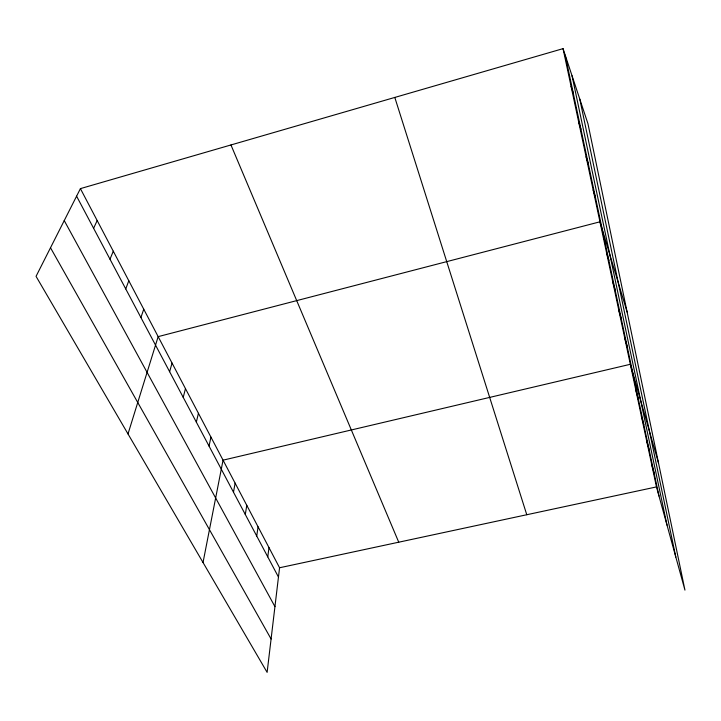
<?xml version="1.0" encoding="UTF-8"?>
<svg xmlns="http://www.w3.org/2000/svg" width="721" height="721" viewBox="0 0 721 721"><rect width="100%" height="100%" fill="white"/><g stroke="black" fill="none" stroke-linecap="round" stroke-linejoin="round"><path stroke-width="1.08" d="M80.41 188.623L279.568 567.76L267.121 672.36L36.05 276.341L80.41 188.623L563.038 48.64L587.957 123.724L684.95 590.12L656.471 486.918L563.038 48.64M267.761 556.855L268.987 547.609M256.721 536.009L258.064 526.817M245.302 514.479L246.78 505.331M233.496 492.209L235.109 483.133M203.025 562.506L223.05 460.169L630.325 364.294L658.525 463.08M209.036 446.056L210.947 437.124M196.346 422.127L198.428 413.286M183.224 397.361L185.468 388.628M169.624 371.703L172.058 363.087M128.005 433.934L158.16 336.635L599.953 221.807L627.135 312.13M140.91 317.546L143.749 309.201M125.742 288.923L128.807 280.748M109.989 259.2L113.287 251.214M93.613 228.314L97.173 220.527M279.568 567.76L656.471 486.918M50.506 247.754L271.096 638.995M64.241 220.581L274.944 606.64M76.588 196.184L278.459 577.043M230.954 144.957L398.74 542.192M571.041 86.187L573.222 92.937M578.72 122.191L580.946 129.248M394.802 97.434L526.772 514.731M586.083 156.736L588.354 164.073M593.158 189.92L595.465 197.5M606.487 252.476L608.866 260.488M612.787 282.001L615.193 290.193M618.843 310.445L621.277 318.799M624.692 337.852L627.135 346.359M635.931 390.584L638.409 399.326M641.339 415.936L643.826 424.795M646.557 440.414L649.053 449.363M651.595 464.063L654.1 473.093M565.156 55.039L658.985 496.021M572.041 75.786L667.015 525.122M579.765 99.056L675.82 557.054"/></g></svg>
